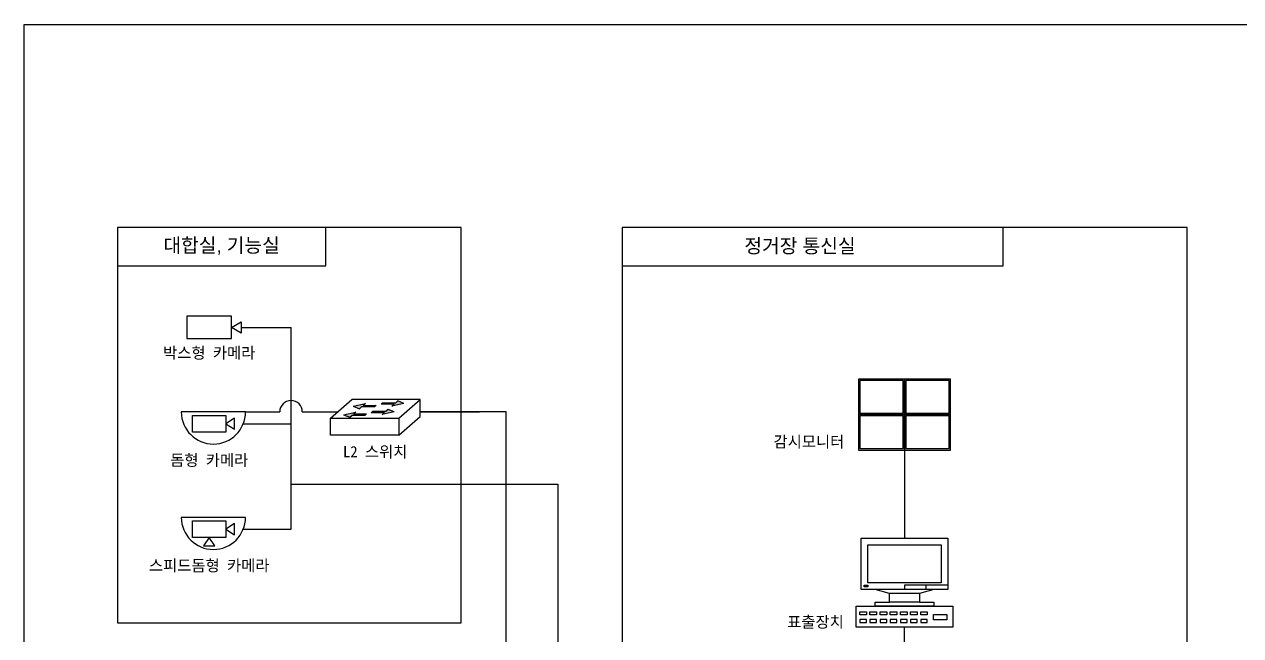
# Model space of a CAD drawing. Header units: millimetres. Extents: x 4 to 3929, y -454 to 587.
# Drawn here: x 4.4 to 435.8, y 370.3 to 587.1 of the extents above; entities that cross this region are included whole.
import ezdxf

# ---------------------------------------------------------------- set-up
doc = ezdxf.new("R2010")
doc.units = ezdxf.units.MM
doc.header["$LTSCALE"] = 10
for name, color, linetype in [('TI-RAIL-GUID', 3, 'Continuous'), ('TITBOX', 7, 'Continuous'), ('TT-LIN1', 6, 'Continuous'), ('TT-SYMB', 4, 'Continuous'), ('TT-TEXT', 3, 'Continuous')]:
    doc.layers.add(name, color=color, linetype=linetype)
doc.styles.get("Standard").update_dxf_attribs({"font": 'GulimChe.ttf'})

# ---------------------------------------------------------------- blocks, each defined once
blk = doc.blocks.new('TDCC101')
for p, q in [((3, 0), (4.3, 0.75)), ((4.3, -0.75), (3, 0)), ((4.3, 0.75), (4.3, -0.75))]:
    blk.add_line(p, q)
blk.add_lwpolyline([(-3, -1.5), (3, -1.5), (3, 1.5), (-3, 1.5)], close=True)

msp = doc.modelspace()

# ---------------------------------------------------------------- hatches: boundary and pattern name
at = {"layer": 'TT-SYMB'}
for points in [[(136.09, 452.89), (131.46, 452.89), (130.88, 452.38), (135.5, 452.38), (134.73, 451.7), (139.02, 452.63), (136.86, 453.56)], [(120.56, 448.45), (125.18, 448.45), (125.77, 448.96), (121.15, 448.96), (121.92, 449.63), (117.62, 448.7), (119.78, 447.78)], [(124, 451.43), (128.62, 451.43), (129.21, 451.94), (124.59, 451.94), (125.36, 452.61), (121.06, 451.69), (123.22, 450.76)], [(132.65, 449.9), (128.02, 449.9), (127.43, 449.39), (132.06, 449.39), (131.29, 448.72), (135.58, 449.65), (133.42, 450.57)]]:
    msp.add_hatch(color=256, dxfattribs=at).paths.add_polyline_path(points)

# ---------------------------------------------------------------- linework, layer by layer
at = {"layer": 'TI-RAIL-GUID'}
for points in [[(81.31, 479.63), (98.97, 479.63)], [(82.02, 408.11), (98.97, 408.11), (98.97, 479.63)], [(82.82, 449.67), (94.97, 449.67)], [(102.97, 449.67), (115.46, 449.67)], [(144.72, 449.67), (165.79, 449.67)], [(175.27, 317.23), (175.27, 449.67), (144.72, 449.67)], [(82.02, 445.49), (98.97, 445.49)], [(316.54, 436.17), (316.54, 404.91)], [(98.97, 424.05), (193.54, 424.05), (193.54, 315.72), (258.99, 315.72)], [(283.63, 315.72), (316.54, 315.72), (316.54, 373.4)]]:
    msp.add_lwpolyline(points, dxfattribs=at)
msp.add_arc((98.97, 449.67), 4, 0, 180, dxfattribs=at)
at = {"layer": 'TITBOX', "color": 1, "flags": 128}
msp.add_lwpolyline([(4.38, 587.1), (761.28, 587.1), (761.28, 52.5), (4.38, 52.5)], close=True, dxfattribs=at)
at = {"layer": 'TT-LIN1'}
for points in [[(37.38, 374.9), (159.35, 374.9), (159.35, 515.04), (37.38, 515.04)], [(216.35, 209.03), (416.74, 209.03), (416.74, 515.04), (216.35, 515.04)]]:
    msp.add_lwpolyline(points, close=True, dxfattribs=at)
for points in [[(37.38, 501.5), (111.3, 501.5), (111.3, 515.04)], [(216.35, 501.5), (351.58, 501.5), (351.58, 515.04)]]:
    msp.add_lwpolyline(points, dxfattribs=at)
at = {"layer": 'TT-SYMB'}
for p, q in [((125.77, 448.96), (125.18, 448.45)), ((127.43, 449.39), (128.02, 449.9)), ((129.21, 451.94), (128.62, 451.43)), ((130.88, 452.38), (131.46, 452.89)), ((301.18, 404.91), (331.9, 404.91)), ((301.18, 386.72), (301.18, 404.91)), ((331.9, 404.91), (331.9, 386.72)), ((302.17, 388.29), (303.55, 388.29)), ((302.17, 387.7), (302.17, 388.29)), ((303.55, 388.29), (303.55, 387.7)), ((331.9, 388.29), (316.54, 388.29)), ((316.54, 388.29), (316.54, 386.72)), ((324.22, 386.72), (324.22, 388.29)), ((306.11, 386.72), (301.18, 386.72)), ((303.55, 387.7), (302.17, 387.7)), ((326.98, 386.72), (306.11, 386.72)), ((311.23, 385.34), (306.11, 386.72)), ((321.86, 385.34), (311.23, 385.34)), ((311.23, 382.19), (311.23, 385.34)), ((326.98, 386.72), (321.86, 385.34)), ((321.86, 385.34), (321.86, 382.19)), ((331.9, 386.72), (326.98, 386.72)), ((306.11, 382.19), (311.23, 382.19)), ((306.11, 380.81), (306.11, 382.19)), ((326.98, 380.81), (306.11, 380.81)), ((321.86, 382.19), (311.23, 382.19)), ((321.86, 382.19), (326.98, 382.19)), ((326.98, 382.19), (326.98, 380.81))]:
    msp.add_line(p, q, dxfattribs=at)
at = {"layer": 'TT-SYMB', "flags": 128}
for points in [[(300.24, 448.72), (316.54, 448.72), (316.54, 461.28), (300.24, 461.28)], [(300.73, 449.21), (316.06, 449.21), (316.06, 460.79), (300.73, 460.79)], [(316.54, 448.72), (332.84, 448.72), (332.84, 461.28), (316.54, 461.28)], [(317.03, 449.21), (332.36, 449.21), (332.36, 460.79), (317.03, 460.79)], [(300.24, 436.17), (316.54, 436.17), (316.54, 448.72), (300.24, 448.72)], [(316.54, 436.17), (332.84, 436.17), (332.84, 448.72), (316.54, 448.72)], [(300.73, 436.66), (316.06, 436.66), (316.06, 448.24), (300.73, 448.24)], [(317.03, 436.66), (332.36, 436.66), (332.36, 448.24), (317.03, 448.24)]]:
    msp.add_lwpolyline(points, close=True, dxfattribs=at)
for points in [[(112.93, 447.48), (120.48, 454.02)], [(144.72, 454.02), (120.48, 454.02)], [(139.02, 452.63), (136.86, 453.56), (136.09, 452.89)], [(137.17, 447.48), (144.72, 454.02)], [(144.72, 448.04), (144.72, 454.02)], [(117.62, 448.7), (121.92, 449.63), (121.15, 448.96), (125.77, 448.96)], [(117.62, 448.7), (119.78, 447.78), (120.56, 448.45)], [(121.06, 451.69), (125.36, 452.61), (124.59, 451.94), (129.21, 451.94)], [(121.06, 451.69), (123.22, 450.76), (124, 451.43)], [(128.62, 451.43), (124, 451.43)], [(135.58, 449.65), (131.29, 448.72), (132.06, 449.39), (127.43, 449.39)], [(128.02, 449.9), (132.65, 449.9)], [(139.02, 452.63), (134.73, 451.7), (135.5, 452.38), (130.88, 452.38)], [(131.46, 452.89), (136.09, 452.89)], [(135.58, 449.65), (133.42, 450.57), (132.65, 449.9)], [(125.18, 448.45), (120.56, 448.45)], [(137.17, 441.49), (144.72, 448.04)]]:
    msp.add_lwpolyline(points, dxfattribs=at)
at = {"layer": 'TT-SYMB'}
for points in [[(82.82, 449.67), (60.06, 449.67, 1)], [(82.82, 412.29), (60.06, 412.29, 1)]]:
    msp.add_lwpolyline(points, format="xyb", close=True, dxfattribs=at)
for points in [[(64.01, 448.46), (75.9, 448.46), (75.9, 442.51), (64.01, 442.51)], [(112.93, 447.48), (137.17, 447.48), (137.17, 441.49), (112.93, 441.49)], [(64.01, 411.08), (75.9, 411.08), (75.9, 405.14), (64.01, 405.14)], [(303.58, 402.52), (329.51, 402.52), (329.51, 389.11), (303.58, 389.11)], [(299.41, 380.81), (333.68, 380.81), (333.68, 373.4), (299.41, 373.4)], [(300.68, 378.83), (303.01, 378.83), (303.01, 377.7), (300.68, 377.7)], [(300.68, 374.99), (303.01, 374.99), (303.01, 376.12), (300.68, 376.12)], [(304.28, 378.83), (306.61, 378.83), (306.61, 377.7), (304.28, 377.7)], [(304.28, 374.99), (306.61, 374.99), (306.61, 376.12), (304.28, 376.12)], [(307.88, 378.83), (310.21, 378.83), (310.21, 377.7), (307.88, 377.7)], [(307.88, 374.99), (310.21, 374.99), (310.21, 376.12), (307.88, 376.12)], [(311.48, 378.83), (313.82, 378.83), (313.82, 377.7), (311.48, 377.7)], [(311.48, 374.99), (313.82, 374.99), (313.82, 376.12), (311.48, 376.12)], [(315.09, 378.83), (317.42, 378.83), (317.42, 377.7), (315.09, 377.7)], [(315.09, 374.99), (317.42, 374.99), (317.42, 376.12), (315.09, 376.12)], [(318.69, 378.83), (321.02, 378.83), (321.02, 377.7), (318.69, 377.7)], [(318.69, 374.99), (321.02, 374.99), (321.02, 376.12), (318.69, 376.12)], [(322.29, 378.83), (324.62, 378.83), (324.62, 377.7), (322.29, 377.7)], [(322.29, 374.99), (324.62, 374.99), (324.62, 376.12), (322.29, 376.12)], [(326.76, 377.85), (331.51, 377.85), (331.51, 375.97), (326.76, 375.97)]]:
    msp.add_lwpolyline(points, close=True, dxfattribs=at)
at = {"layer": 'TT-SYMB', "linetype": 'Continuous'}
for points in [[(78.87, 447.47), (75.9, 445.49), (78.87, 443.5), (78.87, 447.47)], [(78.87, 410.09), (75.9, 408.11), (78.87, 406.13), (78.87, 410.09)], [(71.93, 402.16), (69.95, 405.14), (67.97, 402.16), (71.93, 402.16)]]:
    msp.add_lwpolyline(points, dxfattribs=at)

# ---------------------------------------------------------------- block references
at = {"layer": 'TT-SYMB', "linetype": 'Continuous', "xscale": 2.642843848874134, "yscale": 2.642843848874134, "zscale": 2.642843848874134}
msp.add_blockref('TDCC101', (69.95, 479.63), dxfattribs=at)

# ---------------------------------------------------------------- texts
at = {"layer": 'TT-TEXT', "attachment_point": 5}
for s, insert, char_height, width in [('{\\fGulim|b0|i0|c129|p50;대합실, 기능실}', (74.34, 508.27), 5, 73.9225), ('{\\fGulim|b0|i0|c129|p50;정거장 통신실}', (279.46, 508.27), 5, 135.2283), ('{\\fGulimChe|b0|i0|c129|p49;박스형 카메라}', (69.95, 470.38), 4, 52.0216), ('{\\fGulim|b0|i0|c129|p50;감시모니터}', (282.62, 438.91), 4, 85.9925), ('{\\fGulimChe|b0|i0|c129|p49;L2 스위치}', (128.82, 435.36), 4, 52.0216), ('{\\fGulimChe|b0|i0|c129|p49;돔형 카메라}', (69.95, 432.36), 4, 52.0216), ('{\\fGulimChe|b0|i0|c129|p49;스피드돔형 카메라}', (69.95, 394.98), 4, 52.0216), ('{\\fGulim|b0|i0|c129|p50;표출장치}', (284.96, 374.99), 4, 85.9925)]:
    msp.add_mtext(s, dxfattribs=dict(at, insert=insert, char_height=char_height, width=width))

doc.saveas('drawing.dxf')
